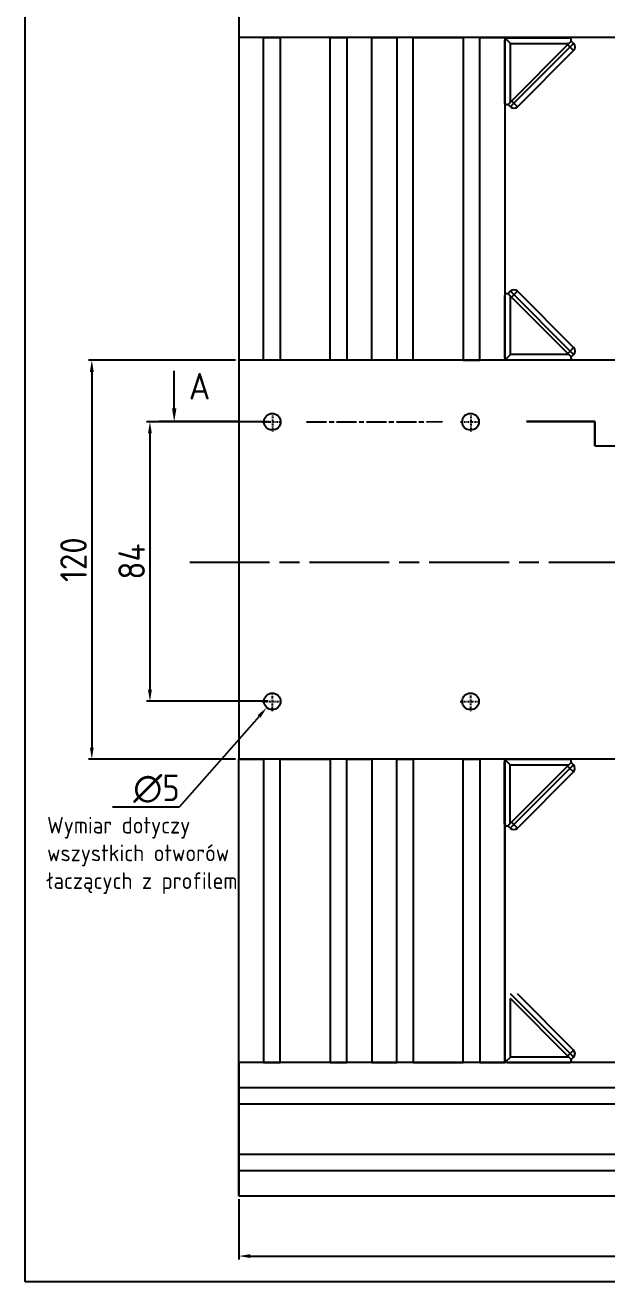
# Model space of a CAD drawing. Header units: millimetres. Extents: x 825 to 4294, y 1031 to 3282.
# Drawn here: x 3444 to 3619, y 1031.4 to 1409.1 of the extents above; entities that cross this region are included whole.
import ezdxf
from ezdxf import colors
from ezdxf.entities.mleader import LeaderData, LeaderLine
from ezdxf.math import Vec2, Vec3

# ---------------------------------------------------------------- set-up
doc = ezdxf.new("R2010")
doc.units = ezdxf.units.MM
for name, pattern in [('ACAD_ISO08W100', [36, 24, -3, 6, -3]), ('AM_ISO08W050x2', [9, 6, -0.75, 1.5, -0.75]), ('PHL_THICK', [0]), ('STRICHPUNKT', [1, 0.5, -0.25, 0, -0.25])]:
    doc.linetypes.add(name, pattern=pattern)
doc.layers.add('AM_5', color=3, linetype='Continuous', lineweight=25)
doc.layers.add('linie4fun', color=6, linetype='Continuous', lineweight=25)
for name, color, linetype in [('kreskakropka', 7, 'AM_ISO08W050x2'), ('M2STAR', 2, 'STRICHPUNKT'), ('osie', 221, 'ACAD_ISO08W100'), ('wymiar', 90, 'Continuous')]:
    doc.layers.add(name, color=color, linetype=linetype)
doc.styles.get("Standard").update_dxf_attribs({"font": 'geniso.shx'})
doc.dimstyles.new('AM_ISO$0', dxfattribs={"dimtxt": 3.5, "dimasz": 3.5, "dimexe": 1, "dimexo": 1, "dimgap": 1.5, "dimtad": 1, "dimdsep": 46, "dimtxsty": 'Standard', "dimcen": 0, "dimclrd": 256, "dimclre": 256, "dimclrt": 2, "dimadec": 0, "dimazin": 2, "dimtp": 0.1, "dimtm": 0.1, "dimtfac": 0.71, "dimtdec": 3, "dimtmove": 0, "dimatfit": 3, "dimfxl": 1, "dimlwd": -1, "dimlwe": -1, "dimarcsym": 1})
doc.dimstyles.new('AM_ISO$3', dxfattribs={"dimtxt": 3.5, "dimasz": 3.5, "dimexe": 1, "dimexo": 1, "dimgap": 1.5, "dimtad": 1, "dimtoh": 1, "dimdsep": 46, "dimtxsty": 'Standard', "dimcen": 0, "dimclrd": 256, "dimclre": 256, "dimclrt": 2, "dimadec": 0, "dimazin": 2, "dimtp": 0.1, "dimtm": 0.1, "dimtfac": 0.71, "dimtdec": 3, "dimtofl": 0, "dimtmove": 0, "dimatfit": 0, "dimfxl": 1, "dimlwd": -1, "dimlwe": -1, "dimarcsym": 1})

# ---------------------------------------------------------------- blocks, each defined once
blk = doc.blocks.new('*D93')
at = {"layer": 'AM_5', "linetype": 'ByBlock', "transparency": 16777216}
for p, q in [((3517.32, 1289.85), (3480.53, 1289.85)), ((3481.53, 1286.35), (3481.53, 1209.35)), ((3517.13, 1205.85), (3480.53, 1205.85))]:
    blk.add_line(p, q, dxfattribs=at)
at = {"layer": 'AM_5', "transparency": 16777216}
for points in [[(3480.94, 1286.35), (3482.11, 1286.35), (3481.53, 1289.85)], [(3480.94, 1209.35), (3482.11, 1209.35), (3481.53, 1205.85)]]:
    blk.add_solid(points, dxfattribs=at)
at = {"layer": 'DEFPOINTS', "color": 0, "transparency": 16777216}
for p in [(3518.32, 1289.85), (3481.53, 1205.85), (3518.13, 1205.85)]:
    blk.add_point(p, dxfattribs=at)
at = {"layer": 'AM_5', "color": 2, "transparency": 16777216, "insert": (3476.03, 1247.85), "char_height": 8, "attachment_point": 5, "rotation": 90}
blk.add_mtext('84', dxfattribs=at)
blk = doc.blocks.new('*D94')
at = {"layer": 'AM_5', "linetype": 'ByBlock', "transparency": 16777216}
for p, q in [((3507.23, 1308.35), (3463.05, 1308.35)), ((3464.05, 1304.85), (3464.05, 1191.96)), ((3507.23, 1188.46), (3463.05, 1188.46))]:
    blk.add_line(p, q, dxfattribs=at)
at = {"layer": 'AM_5', "transparency": 16777216}
for points in [[(3463.46, 1304.85), (3464.63, 1304.85), (3464.05, 1308.35)], [(3463.46, 1191.96), (3464.63, 1191.96), (3464.05, 1188.46)]]:
    blk.add_solid(points, dxfattribs=at)
at = {"layer": 'DEFPOINTS', "color": 0, "transparency": 16777216}
for p in [(3508.23, 1308.35), (3464.05, 1188.46), (3508.23, 1188.46)]:
    blk.add_point(p, dxfattribs=at)
at = {"layer": 'AM_5', "color": 2, "transparency": 16777216, "insert": (3458.55, 1248.41), "char_height": 8, "attachment_point": 5, "rotation": 90}
blk.add_mtext('120', dxfattribs=at)
blk = doc.blocks.new('*D108')
at = {"layer": 'AM_5', "linetype": 'ByBlock', "transparency": 16777216}
for p, q in [((3508.23, 1056.28), (3508.23, 1038.14)), ((4025.89, 1056.28), (4025.89, 1038.14)), ((3511.73, 1039.14), (4022.39, 1039.14))]:
    blk.add_line(p, q, dxfattribs=at)
at = {"layer": 'AM_5', "transparency": 16777216}
for points in [[(3511.73, 1039.72), (3511.73, 1038.56), (3508.23, 1039.14)], [(4022.39, 1039.72), (4022.39, 1038.56), (4025.89, 1039.14)]]:
    blk.add_solid(points, dxfattribs=at)
at = {"layer": 'DEFPOINTS', "color": 0, "transparency": 16777216}
for p in [(3508.23, 1057.28), (4025.89, 1057.28), (4025.89, 1039.14)]:
    blk.add_point(p, dxfattribs=at)
at = {"layer": 'AM_5', "color": 2, "transparency": 16777216, "insert": (3767.39, 1044.64), "char_height": 8, "attachment_point": 5}
blk.add_mtext('517.66', dxfattribs=at)
blk = doc.blocks.new('*D109')
at = {"layer": 'AM_5', "linetype": 'ByBlock', "transparency": 16777216}
for p, q in [((3514.36, 1201.34), (3490.37, 1174.09)), ((3490.37, 1174.09), (3478.14, 1174.09))]:
    blk.add_line(p, q, dxfattribs=at)
at = {"layer": 'AM_5', "transparency": 16777216}
blk.add_solid([(3513.92, 1201.73), (3514.79, 1200.96), (3516.67, 1203.97)], dxfattribs=at)
at = {"layer": 'DEFPOINTS', "color": 0, "transparency": 16777216}
for p in [(3519.97, 1207.72), (3516.67, 1203.97)]:
    blk.add_point(p, dxfattribs=at)
at = {"layer": 'AM_5', "color": 2, "transparency": 16777216, "insert": (3483.5, 1179.59), "char_height": 8, "attachment_point": 5}
blk.add_mtext('∅5', dxfattribs=at)

msp = doc.modelspace()

# ---------------------------------------------------------------- linework, layer by layer
for p, q in [((3508.23276, 1289.89043), (3484.29221, 1289.89043)), ((3615.30145, 1289.89043), (3594.82561, 1289.89043)), ((3594.82561, 1289.89043), (3615.30145, 1289.89043)), ((3615.30145, 1282.67055), (3615.30145, 1289.89043)), ((3615.30145, 1289.89043), (3615.30145, 1282.67055)), ((3615.30145, 1282.67055), (3615.30145, 1282.67055)), ((3615.30145, 1282.67055), (3630.46223, 1282.67055))]:
    msp.add_line(p, q)
for centre in [(3518.31931, 1289.84589), (3577.94481, 1289.84589), (3518.31931, 1205.84589), (3577.94481, 1205.84589)]:
    msp.add_circle(centre, 2.5)
at = {"layer": 'kreskakropka'}
msp.add_line((3528.65787, 1289.83313), (3569.51847, 1289.89043), dxfattribs=at)
at = {"layer": 'linie4fun'}
for p, q in [((3508.23276, 1445.3011), (3508.23276, 1405.3011)), ((3651.38935, 1405.3011), (3508.23276, 1405.3011)), ((3508.23276, 1405.3011), (3508.23276, 1308.35357)), ((3515.73276, 1308.35357), (3515.73276, 1405.3011)), ((3515.73276, 1405.3011), (3520.73276, 1405.3011)), ((3520.73276, 1405.3011), (3520.73276, 1308.35357)), ((3535.73276, 1308.35357), (3535.73276, 1405.3011)), ((3535.73276, 1405.3011), (3540.73276, 1405.3011)), ((3540.73276, 1405.3011), (3540.73276, 1308.35357)), ((3548.23276, 1308.35357), (3548.23276, 1405.3011)), ((3548.23276, 1405.3011), (3555.73276, 1405.3011)), ((3555.73276, 1405.3011), (3555.73276, 1308.35357)), ((3560.73276, 1308.35357), (3560.73276, 1405.3011)), ((3560.73276, 1405.3011), (3575.73276, 1405.3011)), ((3575.73276, 1405.3011), (3575.73276, 1308.35357)), ((3580.73276, 1308.35357), (3580.73276, 1405.3011)), ((3580.73276, 1405.3011), (3588.23276, 1405.3011)), ((3588.23276, 1405.3011), (3588.23276, 1308.35357)), ((3691.38935, 1308.35357), (3508.23276, 1308.35357)), ((3508.23276, 1308.35357), (3508.23276, 1289.89043)), ((3575.73276, 1308.35357), (3580.73276, 1308.35357)), ((3508.23276, 1289.89043), (3508.23276, 1207.69043)), ((3508.23276, 1207.69043), (3508.23276, 1188.45733)), ((3691.38935, 1188.45733), (3508.23276, 1188.45733)), ((3508.23276, 1097.27835), (3508.23276, 1188.45733)), ((3508.23276, 1188.45733), (3515.73276, 1188.45733)), ((3515.73276, 1188.45733), (3515.73276, 1097.27835)), ((3520.73276, 1097.27835), (3520.73276, 1188.45733)), ((3520.73276, 1188.45733), (3535.73276, 1188.45733)), ((3535.73276, 1188.45733), (3535.73276, 1097.27835)), ((3540.73276, 1097.27835), (3540.73276, 1188.45733)), ((3540.73276, 1188.45733), (3548.23276, 1188.45733)), ((3548.23276, 1188.45733), (3548.23276, 1097.27835)), ((3555.73276, 1097.27835), (3555.73276, 1188.45733)), ((3555.73276, 1188.45733), (3560.73276, 1188.45733)), ((3560.73276, 1188.45733), (3560.73276, 1097.27835)), ((3575.73276, 1097.27835), (3575.73276, 1188.45733)), ((3575.73276, 1188.45733), (3580.73276, 1188.45733)), ((3580.73276, 1188.45733), (3580.73276, 1097.27835)), ((3588.23276, 1097.27835), (3588.23276, 1188.45733)), ((3588.23276, 1188.45733), (3588.23276, 1097.27835)), ((3508.23276, 1057.27835), (3508.23276, 1160.04)), ((4025.88935, 1097.27835), (3508.23276, 1097.27835)), ((3508.23276, 1097.27835), (3508.23276, 1057.27835)), ((3515.73276, 1097.27835), (3520.73276, 1097.27835)), ((3535.73276, 1097.27835), (3540.73276, 1097.27835)), ((3548.23276, 1097.27835), (3555.73276, 1097.27835)), ((3560.73276, 1097.27835), (3575.73276, 1097.27835)), ((3580.73276, 1097.27835), (3588.23276, 1097.27835)), ((3508.23276, 1089.77835), (4025.88935, 1089.77835)), ((4025.88935, 1084.77835), (3508.23276, 1084.77835)), ((3508.23276, 1069.77835), (4025.88935, 1069.77835)), ((4025.88935, 1064.77835), (3508.23276, 1064.77835)), ((3508.23276, 1057.27835), (4025.88935, 1057.27835))]:
    msp.add_line(p, q, dxfattribs=at)
at = {"layer": 'linie4fun', "linetype": 'PHL_THICK'}
for p, q in [((3588.46213, 1404.85073), (3588.52366, 1404.91845)), ((3588.52366, 1404.91845), (3588.59138, 1404.97998)), ((3589.93077, 1403.51134), (3588.52366, 1404.91845)), ((3588.59138, 1404.97998), (3588.66397, 1405.03493)), ((3588.66397, 1405.03493), (3588.74056, 1405.08281)), ((3588.74056, 1405.08281), (3588.82023, 1405.12318)), ((3588.82023, 1405.12318), (3588.90205, 1405.15569)), ((3588.90205, 1405.15569), (3588.98502, 1405.18067)), ((3588.98502, 1405.18067), (3589.06812, 1405.19781)), ((3589.06812, 1405.19781), (3589.15033, 1405.208)), ((3589.15033, 1405.208), (3589.23077, 1405.21134)), ((3589.23077, 1405.21134), (3607.73077, 1405.21134)), ((3607.78731, 1405.20804), (3607.73077, 1405.21134)), ((3607.84435, 1405.19803), (3607.78731, 1405.20804)), ((3607.90093, 1405.18149), (3607.84435, 1405.19803)), ((3607.95641, 1405.15732), (3607.90093, 1405.18149)), ((3608.00954, 1405.12641), (3607.95641, 1405.15732)), ((3608.05956, 1405.08803), (3608.00954, 1405.12641)), ((3608.1054, 1405.04248), (3608.05956, 1405.08803)), ((3608.14603, 1404.98987), (3608.1054, 1405.04248)), ((3608.18026, 1404.93034), (3608.14603, 1404.98987)), ((3608.20698, 1404.86404), (3608.18026, 1404.93034)), ((3588.23077, 1404.21134), (3588.23411, 1404.29178)), ((3588.23077, 1385.71134), (3588.23077, 1404.21134)), ((3588.23411, 1404.29178), (3588.2443, 1404.37399)), ((3588.2443, 1404.37399), (3588.26144, 1404.45709)), ((3588.26144, 1404.45709), (3588.28642, 1404.54006)), ((3588.28642, 1404.54006), (3588.31893, 1404.62188)), ((3588.31893, 1404.62188), (3588.35918, 1404.70158)), ((3588.35918, 1404.70158), (3588.40718, 1404.77814)), ((3588.40718, 1404.77814), (3588.46213, 1404.85073)), ((3589.93077, 1403.51134), (3607.53077, 1403.51134)), ((3589.93077, 1385.91134), (3607.53077, 1403.51134)), ((3589.93077, 1385.91134), (3589.93077, 1403.51134)), ((3590.99856, 1385.56491), (3608.93786, 1403.50421)), ((3592.05922, 1384.50425), (3608.93786, 1401.38289)), ((3607.8772, 1402.44355), (3607.17009, 1403.15066)), ((3607.53077, 1403.51134), (3608.23077, 1404.21134)), ((3608.93786, 1401.38289), (3607.8772, 1402.44355)), ((3608.22449, 1404.79104), (3608.20698, 1404.86404)), ((3608.23077, 1404.71134), (3608.22449, 1404.79104)), ((3608.93786, 1403.50421), (3608.23075, 1404.21132)), ((3608.23077, 1404.21134), (3608.23077, 1404.71134)), ((3590.99856, 1385.56491), (3590.29145, 1386.27202)), ((3588.23397, 1385.65483), (3588.23077, 1385.71134)), ((3588.24382, 1385.59784), (3588.23397, 1385.65483)), ((3588.26062, 1385.54118), (3588.24382, 1385.59784)), ((3588.28454, 1385.48577), (3588.26062, 1385.54118)), ((3588.31579, 1385.43254), (3588.28454, 1385.48577)), ((3588.35408, 1385.38255), (3588.31579, 1385.43254)), ((3588.39964, 1385.33669), (3588.35408, 1385.38255)), ((3588.45224, 1385.29608), (3588.39964, 1385.33669)), ((3588.51177, 1385.26185), (3588.45224, 1385.29608)), ((3588.57807, 1385.23513), (3588.51177, 1385.26185)), ((3588.65108, 1385.21773), (3588.57807, 1385.23513)), ((3588.73077, 1385.21134), (3588.65108, 1385.21773)), ((3588.73077, 1385.21134), (3589.23077, 1385.21134)), ((3589.23077, 1385.21134), (3589.93077, 1385.91134)), ((3589.9379, 1384.50425), (3589.23079, 1385.21136)), ((3589.9379, 1384.50425), (3590.99856, 1385.56491)), ((3592.05922, 1384.50425), (3590.99856, 1385.56491)), ((3588.23606, 1327.91011), (3588.23276, 1327.85357)), ((3588.23276, 1309.35357), (3588.23276, 1327.85357)), ((3588.24607, 1327.96715), (3588.23606, 1327.91011)), ((3588.2626, 1328.02373), (3588.24607, 1327.96715)), ((3588.28678, 1328.07921), (3588.2626, 1328.02373)), ((3588.31768, 1328.13234), (3588.28678, 1328.07921)), ((3588.35607, 1328.18237), (3588.31768, 1328.13234)), ((3588.40162, 1328.2282), (3588.35607, 1328.18237)), ((3588.45423, 1328.26883), (3588.40162, 1328.2282)), ((3588.51375, 1328.30306), (3588.45423, 1328.26883)), ((3588.58005, 1328.32978), (3588.51375, 1328.30306)), ((3588.65306, 1328.34729), (3588.58005, 1328.32978)), ((3588.73276, 1328.35357), (3588.65306, 1328.34729)), ((3589.23276, 1328.35357), (3588.73276, 1328.35357)), ((3589.93276, 1327.65357), (3589.23276, 1328.35357)), ((3589.93988, 1329.06066), (3589.23278, 1328.35355)), ((3589.93276, 1310.05357), (3589.93276, 1327.65357)), ((3607.53276, 1310.05357), (3589.93276, 1327.65357)), ((3607.87918, 1311.12136), (3589.93988, 1329.06066)), ((3591.00054, 1328), (3590.29344, 1327.29289)), ((3592.0612, 1329.06066), (3591.00054, 1328)), ((3608.93984, 1312.18202), (3592.0612, 1329.06066)), ((3607.87918, 1311.12136), (3607.17208, 1310.41425)), ((3608.93984, 1312.18202), (3607.87918, 1311.12136)), ((3608.93984, 1310.0607), (3607.87918, 1311.12136)), ((3588.23609, 1309.27313), (3588.23276, 1309.35357)), ((3588.24628, 1309.19092), (3588.23609, 1309.27313)), ((3588.26342, 1309.10782), (3588.24628, 1309.19092)), ((3588.28841, 1309.02486), (3588.26342, 1309.10782)), ((3588.32092, 1308.94303), (3588.28841, 1309.02486)), ((3588.36129, 1308.86336), (3588.32092, 1308.94303)), ((3588.40917, 1308.78677), (3588.36129, 1308.86336)), ((3588.46412, 1308.71418), (3588.40917, 1308.78677)), ((3588.52565, 1308.64646), (3588.46412, 1308.71418)), ((3589.93276, 1310.05357), (3588.52565, 1308.64646)), ((3588.59336, 1308.58494), (3588.52565, 1308.64646)), ((3588.66596, 1308.52998), (3588.59336, 1308.58494)), ((3588.74251, 1308.48199), (3588.66596, 1308.52998)), ((3588.82222, 1308.44173), (3588.74251, 1308.48199)), ((3588.90404, 1308.40922), (3588.82222, 1308.44173)), ((3588.987, 1308.38424), (3588.90404, 1308.40922)), ((3589.0701, 1308.3671), (3588.987, 1308.38424)), ((3589.15231, 1308.35691), (3589.0701, 1308.3671)), ((3589.23276, 1308.35357), (3589.15231, 1308.35691)), ((3607.73276, 1308.35357), (3589.23276, 1308.35357)), ((3607.53276, 1310.05357), (3589.93276, 1310.05357)), ((3608.23276, 1309.35357), (3607.53276, 1310.05357)), ((3607.78926, 1308.35677), (3607.73276, 1308.35357)), ((3607.84625, 1308.36662), (3607.78926, 1308.35677)), ((3607.90292, 1308.38342), (3607.84625, 1308.36662)), ((3607.95833, 1308.40734), (3607.90292, 1308.38342)), ((3608.01156, 1308.43859), (3607.95833, 1308.40734)), ((3608.06155, 1308.47688), (3608.01156, 1308.43859)), ((3608.1074, 1308.52244), (3608.06155, 1308.47688)), ((3608.14801, 1308.57504), (3608.1074, 1308.52244)), ((3608.18224, 1308.63457), (3608.14801, 1308.57504)), ((3608.20897, 1308.70087), (3608.18224, 1308.63457)), ((3608.22636, 1308.77388), (3608.20897, 1308.70087)), ((3608.23276, 1308.85357), (3608.22636, 1308.77388)), ((3608.93984, 1310.0607), (3608.23274, 1309.35359)), ((3608.23276, 1308.85357), (3608.23276, 1309.35357)), ((3588.20567, 1187.45228), (3588.20901, 1187.53273)), ((3588.20567, 1168.95228), (3588.20567, 1187.45228)), ((3588.20901, 1187.53273), (3588.2192, 1187.61494)), ((3588.2192, 1187.61494), (3588.23634, 1187.69804)), ((3588.23634, 1187.69804), (3588.26132, 1187.781)), ((3588.26132, 1187.781), (3588.29384, 1187.86283)), ((3588.29384, 1187.86283), (3588.33409, 1187.94253)), ((3588.33409, 1187.94253), (3588.38209, 1188.01908)), ((3588.38209, 1188.01908), (3588.43704, 1188.09168)), ((3588.43704, 1188.09168), (3588.49857, 1188.15939)), ((3588.49857, 1188.15939), (3588.56628, 1188.22092)), ((3589.90567, 1186.75228), (3588.49857, 1188.15939)), ((3588.56628, 1188.22092), (3588.63887, 1188.27587)), ((3588.63887, 1188.27587), (3588.71546, 1188.32375)), ((3588.71546, 1188.32375), (3588.79513, 1188.36412)), ((3588.79513, 1188.36412), (3588.87696, 1188.39664)), ((3588.87696, 1188.39664), (3588.95992, 1188.42162)), ((3588.95992, 1188.42162), (3589.04302, 1188.43876)), ((3589.04302, 1188.43876), (3589.12523, 1188.44895)), ((3589.12523, 1188.44895), (3589.20567, 1188.45228)), ((3589.20567, 1188.45228), (3607.70567, 1188.45228)), ((3589.90567, 1186.75228), (3607.50567, 1186.75228)), ((3589.90567, 1169.15229), (3607.50567, 1186.75228)), ((3589.90567, 1169.15229), (3589.90567, 1186.75228)), ((3590.97346, 1168.80586), (3608.91276, 1186.74516)), ((3607.8521, 1185.6845), (3607.14499, 1186.3916)), ((3607.50567, 1186.75228), (3608.20567, 1187.45228)), ((3607.76221, 1188.44898), (3607.70567, 1188.45228)), ((3607.81925, 1188.43897), (3607.76221, 1188.44898)), ((3607.87583, 1188.42244), (3607.81925, 1188.43897)), ((3607.93132, 1188.39826), (3607.87583, 1188.42244)), ((3607.98444, 1188.36736), (3607.93132, 1188.39826)), ((3608.03447, 1188.32897), (3607.98444, 1188.36736)), ((3608.08031, 1188.28342), (3608.03447, 1188.32897)), ((3608.12093, 1188.23081), (3608.08031, 1188.28342)), ((3608.15516, 1188.17129), (3608.12093, 1188.23081)), ((3608.18189, 1188.10499), (3608.15516, 1188.17129)), ((3608.19939, 1188.03198), (3608.18189, 1188.10499)), ((3608.20567, 1187.95228), (3608.19939, 1188.03198)), ((3608.91276, 1186.74516), (3608.20565, 1187.45226)), ((3608.20567, 1187.45228), (3608.20567, 1187.95228)), ((3592.03412, 1167.7452), (3608.91276, 1184.62384)), ((3608.91276, 1184.62384), (3607.8521, 1185.6845)), ((3588.20888, 1168.89578), (3588.20567, 1168.95228)), ((3588.21873, 1168.83879), (3588.20888, 1168.89578)), ((3588.23552, 1168.78212), (3588.21873, 1168.83879)), ((3588.25945, 1168.72672), (3588.23552, 1168.78212)), ((3588.29069, 1168.67349), (3588.25945, 1168.72672)), ((3588.32899, 1168.62349), (3588.29069, 1168.67349)), ((3588.37454, 1168.57764), (3588.32899, 1168.62349)), ((3588.42715, 1168.53703), (3588.37454, 1168.57764)), ((3588.48667, 1168.5028), (3588.42715, 1168.53703)), ((3588.55297, 1168.47607), (3588.48667, 1168.5028)), ((3588.62599, 1168.45868), (3588.55297, 1168.47607)), ((3588.70567, 1168.45228), (3588.62599, 1168.45868)), ((3588.70567, 1168.45228), (3589.20567, 1168.45228)), ((3589.20567, 1168.45228), (3589.90567, 1169.15229)), ((3589.9128, 1167.7452), (3589.20569, 1168.45231)), ((3589.9128, 1167.7452), (3590.97346, 1168.80586)), ((3590.97346, 1168.80586), (3590.26636, 1169.51296)), ((3592.03412, 1167.7452), (3590.97346, 1168.80586)), ((3607.86563, 1100.00159), (3589.92633, 1117.94089)), ((3608.92629, 1101.06225), (3592.04765, 1117.94089)), ((3588.21921, 1098.2338), (3588.21921, 1116.7338)), ((3589.91921, 1098.9338), (3589.91921, 1116.5338)), ((3607.5192, 1098.9338), (3589.91921, 1116.5338)), ((3607.86563, 1100.00159), (3607.15853, 1099.29448)), ((3608.92629, 1101.06225), (3607.86563, 1100.00159)), ((3608.92629, 1098.94093), (3607.86563, 1100.00159)), ((3588.22254, 1098.15335), (3588.21921, 1098.2338)), ((3588.23273, 1098.07115), (3588.22254, 1098.15335)), ((3588.24987, 1097.98805), (3588.23273, 1098.07115)), ((3588.27485, 1097.90508), (3588.24987, 1097.98805)), ((3588.30737, 1097.82326), (3588.27485, 1097.90508)), ((3588.34774, 1097.74359), (3588.30737, 1097.82326)), ((3588.39562, 1097.667), (3588.34774, 1097.74359)), ((3588.45057, 1097.59441), (3588.39562, 1097.667)), ((3588.5121, 1097.52669), (3588.45057, 1097.59441)), ((3589.91921, 1098.9338), (3588.5121, 1097.52669)), ((3588.57981, 1097.46516), (3588.5121, 1097.52669)), ((3588.65241, 1097.41021), (3588.57981, 1097.46516)), ((3588.72896, 1097.36221), (3588.65241, 1097.41021)), ((3588.80866, 1097.32196), (3588.72896, 1097.36221)), ((3588.89049, 1097.28945), (3588.80866, 1097.32196)), ((3588.97345, 1097.26447), (3588.89049, 1097.28945)), ((3589.05655, 1097.24733), (3588.97345, 1097.26447)), ((3589.13876, 1097.23713), (3589.05655, 1097.24733)), ((3589.21921, 1097.2338), (3589.13876, 1097.23713)), ((3607.71921, 1097.2338), (3589.21921, 1097.2338)), ((3607.5192, 1098.9338), (3589.91921, 1098.9338)), ((3608.21921, 1098.2338), (3607.5192, 1098.9338)), ((3607.77571, 1097.237), (3607.71921, 1097.2338)), ((3607.8327, 1097.24685), (3607.77571, 1097.237)), ((3607.88937, 1097.26364), (3607.8327, 1097.24685)), ((3607.94477, 1097.28757), (3607.88937, 1097.26364)), ((3607.998, 1097.31882), (3607.94477, 1097.28757)), ((3608.048, 1097.35711), (3607.998, 1097.31882)), ((3608.09385, 1097.40267), (3608.048, 1097.35711)), ((3608.13446, 1097.45527), (3608.09385, 1097.40267)), ((3608.16869, 1097.5148), (3608.13446, 1097.45527)), ((3608.19542, 1097.5811), (3608.16869, 1097.5148)), ((3608.21281, 1097.65411), (3608.19542, 1097.5811)), ((3608.21921, 1097.7338), (3608.21281, 1097.65411)), ((3608.92629, 1098.94093), (3608.21918, 1098.23382)), ((3608.21921, 1097.7338), (3608.21921, 1098.2338))]:
    msp.add_line(p, q, dxfattribs=at)
for centre, start, end in [((3607.8772, 1402.44355), 315.0000031, 44.9999942), ((3590.99856, 1385.56491), 225.0000058, 314.9999969), ((3591.00054, 1328), 45.0000031, 134.9999942), ((3607.87918, 1311.12136), 315.0000058, 44.9999969), ((3607.8521, 1185.6845), 315.0000031, 44.9999942), ((3590.97346, 1168.80586), 225.0000058, 314.9999969), ((3607.86563, 1100.00159), 315.0000058, 44.9999969)]:
    msp.add_arc(centre, 1.5, start, end, dxfattribs=at)
at = {"layer": 'M2STAR'}
for p, q in [((3518.3418, 1292.53304), (3518.3418, 1286.91804)), ((3578.02237, 1292.53009), (3578.02237, 1286.91508)), ((3515.20185, 1289.83313), (3521.09674, 1289.83313)), ((3574.88241, 1289.83018), (3580.7773, 1289.83018)), ((3615.30145, 1289.89043), (3615.30145, 1282.67055)), ((3518.31931, 1208.5458), (3518.31931, 1202.93079)), ((3515.17935, 1205.84589), (3521.07424, 1205.84589)), ((3574.83567, 1205.77534), (3580.73056, 1205.77534)), ((3577.97562, 1208.47525), (3577.97562, 1202.86024))]:
    msp.add_line(p, q, dxfattribs=at)
at = {"layer": 'osie'}
msp.add_line((3493.52649, 1247.67055), (4066.05381, 1247.67055), dxfattribs=at)
at = {"layer": 'wymiar'}
for p, q in [((3443.99377, 1031.39422), (3443.99377, 1625.39422)), ((3481.51989, 1174.06078), (3470.25637, 1174.06078)), ((4284.99377, 1031.39422), (3443.99377, 1031.39422))]:
    msp.add_line(p, q, dxfattribs=at)

# ---------------------------------------------------------------- texts
at = {"insert": (3493.22264, 1304.55568), "char_height": 8, "attachment_point": 1}
msp.add_mtext_dynamic_manual_height_columns('A', width=8.8853609, gutter_width=12.5, heights=[0], dxfattribs=at)
at = {"layer": 'wymiar', "insert": (3450.60018, 1171.12972), "char_height": 5, "attachment_point": 1}
msp.add_mtext_dynamic_manual_height_columns('{\\C2;Wymiar dotyczy wszystkich otworów łaczących z profilem}', width=58.0243634, gutter_width=12.5, heights=[42.58333], dxfattribs=at)

# ---------------------------------------------------------------- dimensions: what is measured, and where the dimension line sits
at = {"layer": 'AM_5'}
dim = msp.add_linear_dim(base=(3464.04825, 1188.45733), p1=(3508.23276, 1308.35357), p2=(3508.23276, 1188.45733), angle=90, text='120', dimstyle='AM_ISO$0', override={"dimtxt": 8, "dimpost": ''}, dxfattribs=at)
dim.commit()
dim.dimension.update_dxf_attribs({"geometry": '*D94', "text_midpoint": (3458.54746, 1248.40545)})
dim = msp.add_linear_dim(base=(3481.52649, 1205.84589), p1=(3518.31931, 1289.84589), p2=(3518.1268, 1205.84589), angle=90, dimstyle='AM_ISO$0', override={"dimtxt": 8, "dimpost": ''}, dxfattribs=at)
dim.commit()
dim.dimension.update_dxf_attribs({"geometry": '*D93', "text_midpoint": (3476.02649, 1247.84589)})
dim = msp.add_diameter_dim_2p(p1=(3519.97108, 1207.72249), p2=(3516.66754, 1203.96928), dimstyle='AM_ISO$3', override={"dimtxt": 8}, dxfattribs=at)
dim.commit()
dim.dimension.update_dxf_attribs({"geometry": '*D109', "text_midpoint": (3483.50296, 1174.09066), "dimtype": 163})
dim = msp.add_linear_dim(base=(4025.88935, 1039.14054), p1=(3508.23276, 1057.27835), p2=(4025.88935, 1057.27835), dimstyle='AM_ISO$0', override={"dimtxt": 8}, dxfattribs=at)
dim.commit()
dim.dimension.update_dxf_attribs({"geometry": '*D108', "text_midpoint": (3767.39366, 1039.14054), "dimtype": 160})

# ---------------------------------------------------------------- leaders
ml = msp.add_multileader_mtext('Standard')
ml.set_content('', color=256)
ml.set_leader_properties()
ml.build(insert=Vec2(0, 0))
ml.multileader.update_dxf_attribs({"has_dogleg": 0})
ctx = ml.context
ctx.base_point, ctx.plane_origin = Vec3(3488.8638, 1305.17093), Vec3(3533.91267, 1281.00151)
notes = []
notes.append((ctx, [(0, (1, 1, 0), (3480.8638, 1305.17093), (1, 0), 8, [(0, [(3488.82709, 1289.89043)], 0, [])])]))
ctx.mtext.insert, ctx.mtext.flow_direction = Vec3(3490.8638, 1307.17093), 5
for ctx, leaders in notes:
    for number, flags, end, landing, length, lines in leaders:
        leader = LeaderData()
        leader.index, (leader.has_last_leader_line, leader.has_dogleg_vector, leader.attachment_direction) = number, flags
        leader.last_leader_point, leader.dogleg_vector, leader.dogleg_length = Vec3(end), Vec3(landing), length
        for number, points, colour, breaks in lines:
            line = LeaderLine()
            line.index, line.vertices, line.color, line.breaks = number, Vec3.list(points), colors.encode_raw_color(colour), breaks
            leader.lines.append(line)
        ctx.leaders.append(leader)

doc.saveas('drawing.dxf')
